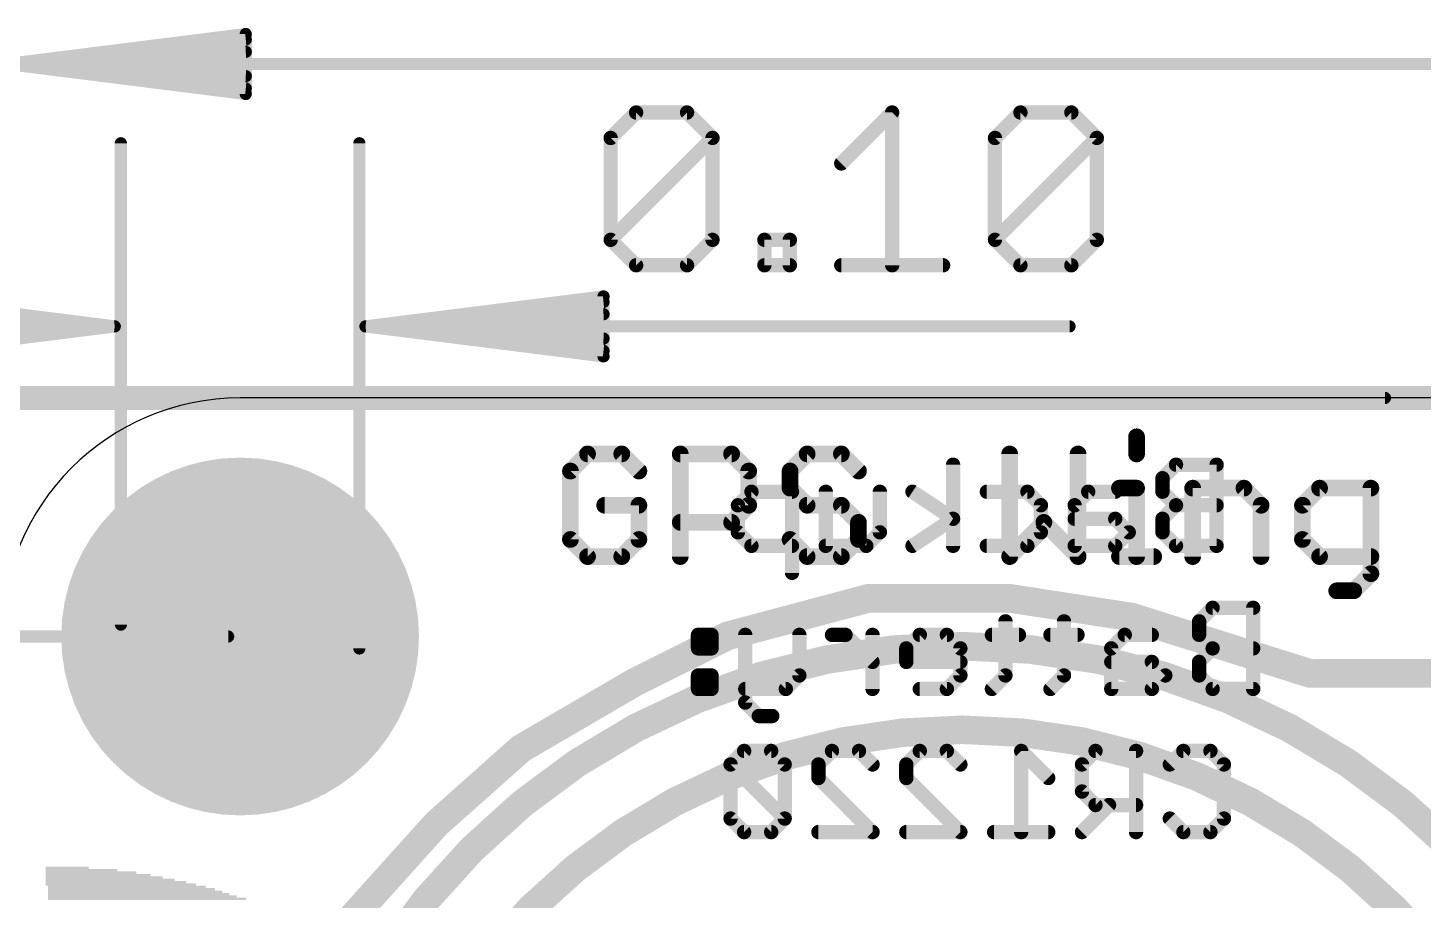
# Model space of a CAD drawing. Extents: x -7.4 to 58.7, y -8.7 to 28.8.
# Drawn here: x 0.28 to 15.14, y 17.51 to 26.8 of the extents above; entities that cross this region are included whole.
import ezdxf

# ---------------------------------------------------------------- set-up
doc = ezdxf.new("R2010")
doc.units = 0
for name, color, linetype in [('1', 12, 'CONTINUOUS'), ('16', 132, 'CONTINUOUS'), ('17', 110, 'CONTINUOUS'), ('20', 53, 'CONTINUOUS'), ('21', 40, 'CONTINUOUS'), ('22', 6, 'CONTINUOUS'), ('47', 253, 'CONTINUOUS'), ('51', 253, 'CONTINUOUS')]:
    doc.layers.add(name, color=color, linetype=linetype)

# ---------------------------------------------------------------- blocks, each defined once
blk = doc.blocks.new('ROUNDP')
at = {"const_width": 0.5}
blk.add_lwpolyline([(0, -0.25, 1), (0, 0.25, 1), (0, -0.25)], format="xyb", dxfattribs=at)
blk = doc.blocks.new('RECT')
blk.add_solid([(-0.5, -0.5), (0.5, -0.5), (-0.5, 0.5), (0.5, 0.5)])

msp = doc.modelspace()

# ---------------------------------------------------------------- linework, layer by layer
at = {"layer": '1', "const_width": 0.254}
msp.add_lwpolyline([(50.8, 22.86), (0, 22.86)], dxfattribs=at)
at = {"layer": '16', "const_width": 0.254}
msp.add_lwpolyline([(50.8, 22.86), (0, 22.86)], dxfattribs=at)
at = {"layer": '20'}
msp.add_line((48.26, 22.86), (2.54, 22.86), dxfattribs=at)
msp.add_arc((2.54, 20.32), 2.54, 90, 180, dxfattribs=at)
at = {"layer": '21'}
for points, const_width in [([(12.0871, 22.4462), (12.0871, 22.264)], 0.1778), ([(6.2401, 22.264), (6.0579, 22.0818)], 0.1778), ([(6.6045, 22.264), (6.2401, 22.264)], 0.1778), ([(6.7867, 22.0818), (6.6045, 22.264)], 0.1778), ([(7.2273, 21.1709), (7.2273, 22.264)], 0.1778), ([(7.2273, 22.264), (7.7739, 22.264)], 0.1778), ([(7.7739, 22.264), (7.9561, 22.0818)], 0.1778), ([(8.5789, 22.264), (8.3967, 22.0818)], 0.1778), ([(8.9433, 22.264), (8.5789, 22.264)], 0.1778), ([(9.1254, 22.0818), (8.9433, 22.264)], 0.1778), ([(10.7355, 22.264), (10.7355, 21.1709)], 0.1778), ([(11.4642, 21.1709), (11.4642, 22.264)], 0.1778), ([(6.0579, 22.0818), (6.0579, 21.3531)], 0.1778), ([(7.9561, 22.0818), (7.9561, 21.7175)], 0.1778), ([(8.3967, 22.0818), (8.3967, 21.8997)], 0.1778), ([(8.3967, 21.8997), (8.5789, 21.7175)], 0.1778), ([(11.9049, 21.8997), (12.0871, 21.8997)], 0.1778), ([(12.0871, 21.8997), (12.0871, 21.1709)], 0.1778), ([(12.6845, 21.1709), (12.6845, 21.8997)], 0.1778), ([(12.6845, 21.8997), (13.231, 21.8997)], 0.1778), ([(13.231, 21.8997), (13.4132, 21.7175)], 0.1778), ([(14.0361, 21.8997), (13.8539, 21.7175)], 0.1778), ([(14.5826, 21.8997), (14.0361, 21.8997)], 0.1778), ([(14.5826, 20.9887), (14.5826, 21.8997)], 0.1778), ([(6.7867, 21.7175), (6.4223, 21.7175)], 0.1778), ([(6.7867, 21.3531), (6.7867, 21.7175)], 0.1778), ([(7.9561, 21.7175), (7.7739, 21.5353)], 0.1778), ([(8.5789, 21.7175), (8.9433, 21.7175)], 0.1778), ([(8.9433, 21.7175), (9.1254, 21.5353)], 0.1778), ([(13.4132, 21.7175), (13.4132, 21.1709)], 0.1778), ([(13.8539, 21.7175), (13.8539, 21.3531)], 0.1778), ([(7.7739, 21.5353), (7.2273, 21.5353)], 0.1778), ([(9.1254, 21.5353), (9.1254, 21.3531)], 0.1778), ([(10.7355, 21.1709), (11.0999, 21.5353)], 0.1778), ([(11.0999, 21.5353), (11.4642, 21.1709)], 0.1778), ([(6.0579, 21.3531), (6.2401, 21.1709)], 0.1778), ([(6.6045, 21.1709), (6.7867, 21.3531)], 0.1778), ([(8.5789, 21.1709), (8.3967, 21.3531)], 0.1778), ([(9.1254, 21.3531), (8.9433, 21.1709)], 0.1778), ([(13.8539, 21.3531), (14.0361, 21.1709)], 0.1778), ([(6.2401, 21.1709), (6.6045, 21.1709)], 0.1778), ([(8.9433, 21.1709), (8.5789, 21.1709)], 0.1778), ([(11.9049, 21.1709), (12.2693, 21.1709)], 0.1778), ([(14.0361, 21.1709), (14.5826, 21.1709)], 0.1778), ([(14.4004, 20.8065), (14.5826, 20.9887)], 0.1778), ([(7.733, 20.327), (9.233, 20.727)], 0.3048), ([(9.233, 20.727), (10.733, 20.727)], 0.3048), ([(10.733, 20.727), (12.033, 20.527)], 0.3048), ([(14.2183, 20.8065), (14.4004, 20.8065)], 0.1778), ([(12.033, 20.527), (13.933, 19.927)], 0.3048), ([(6.733, 19.827), (7.733, 20.327)], 0.3048), ([(13.983, 19.927), (17.133, 19.927)], 0.3048), ([(5.533, 19.127), (6.733, 19.827)], 0.3048), ([(4.633, 18.327), (5.533, 19.127)], 0.3048), ([(3.733, 17.327), (4.633, 18.327)], 0.3048)]:
    msp.add_lwpolyline(points, dxfattribs=dict(at, const_width=const_width))
for points, const_width in [([(12.1315, 22.4462, 1), (12.0426, 22.4462)], 0.0889), ([(6.2401, 22.3085, 1), (6.2401, 22.2196)], 0.0889), ([(6.2715, 22.2326, 1), (6.2087, 22.2955)], 0.0889), ([(6.6359, 22.2955, 1), (6.573, 22.2326)], 0.0889), ([(6.6045, 22.2196, 1), (6.6045, 22.3085)], 0.0889), ([(7.2717, 22.264, 1), (7.1828, 22.264)], 0.0889), ([(7.2273, 22.3085, 1), (7.2273, 22.2196)], 0.0889), ([(7.8053, 22.2955, 1), (7.7424, 22.2326)], 0.0889), ([(7.7739, 22.2196, 1), (7.7739, 22.3085)], 0.0889), ([(8.5789, 22.3085, 1), (8.5789, 22.2196)], 0.0889), ([(8.6103, 22.2326, 1), (8.5475, 22.2955)], 0.0889), ([(8.9747, 22.2955, 1), (8.9118, 22.2326)], 0.0889), ([(8.9433, 22.2196, 1), (8.9433, 22.3085)], 0.0889), ([(10.7799, 22.264, 1), (10.691, 22.264)], 0.0889), ([(11.5087, 22.264, 1), (11.4198, 22.264)], 0.0889), ([(12.0426, 22.264, 1), (12.1315, 22.264)], 0.0889), ([(6.1024, 22.0818, 1), (6.0134, 22.0818)], 0.0889), ([(6.0265, 22.1133, 1), (6.0893, 22.0504)], 0.0889), ([(6.7552, 22.0504, 1), (6.8181, 22.1133)], 0.0889), ([(8.0005, 22.0818, 1), (7.9116, 22.0818)], 0.0889), ([(7.9246, 22.0504, 1), (7.9875, 22.1133)], 0.0889), ([(8.4411, 22.0818, 1), (8.3522, 22.0818)], 0.0889), ([(8.3653, 22.1133, 1), (8.4281, 22.0504)], 0.0889), ([(9.094, 22.0504, 1), (9.1569, 22.1133)], 0.0889), ([(8.4281, 21.9311, 1), (8.3653, 21.8682)], 0.0889), ([(8.3522, 21.8997, 1), (8.4411, 21.8997)], 0.0889), ([(11.9049, 21.9441, 1), (11.9049, 21.8552)], 0.0889), ([(12.1315, 21.8997, 1), (12.0426, 21.8997)], 0.0889), ([(12.0871, 21.8552, 1), (12.0871, 21.9441)], 0.0889), ([(12.7289, 21.8997, 1), (12.64, 21.8997)], 0.0889), ([(12.6845, 21.9441, 1), (12.6845, 21.8552)], 0.0889), ([(13.2625, 21.9311, 1), (13.1996, 21.8682)], 0.0889), ([(13.231, 21.8552, 1), (13.231, 21.9441)], 0.0889), ([(14.0361, 21.9441, 1), (14.0361, 21.8552)], 0.0889), ([(14.0675, 21.8682, 1), (14.0046, 21.9311)], 0.0889), ([(14.6271, 21.8997, 1), (14.5382, 21.8997)], 0.0889), ([(14.5826, 21.8552, 1), (14.5826, 21.9441)], 0.0889), ([(6.4223, 21.7619, 1), (6.4223, 21.673)], 0.0889), ([(6.8311, 21.7175, 1), (6.7422, 21.7175)], 0.0889), ([(6.7867, 21.673, 1), (6.7867, 21.7619)], 0.0889), ([(7.9116, 21.7175, 1), (8.0005, 21.7175)], 0.0889), ([(7.9875, 21.686, 1), (7.9246, 21.7489)], 0.0889), ([(8.5789, 21.7619, 1), (8.5789, 21.673)], 0.0889), ([(8.5475, 21.686, 1), (8.6103, 21.7489)], 0.0889), ([(8.9747, 21.7489, 1), (8.9118, 21.686)], 0.0889), ([(8.9433, 21.673, 1), (8.9433, 21.7619)], 0.0889), ([(13.4577, 21.7175, 1), (13.3688, 21.7175)], 0.0889), ([(13.3818, 21.686, 1), (13.4447, 21.7489)], 0.0889), ([(13.8224, 21.7489, 1), (13.8853, 21.686)], 0.0889), ([(13.8983, 21.7175, 1), (13.8094, 21.7175)], 0.0889), ([(7.2273, 21.5797, 1), (7.2273, 21.4908)], 0.0889), ([(7.7424, 21.5667, 1), (7.8053, 21.5038)], 0.0889), ([(7.7739, 21.4908, 1), (7.7739, 21.5797)], 0.0889), ([(9.1699, 21.5353, 1), (9.081, 21.5353)], 0.0889), ([(9.094, 21.5038, 1), (9.1569, 21.5667)], 0.0889), ([(11.1313, 21.5667, 1), (11.0684, 21.5038)], 0.0889), ([(11.1313, 21.5038, 1), (11.0684, 21.5667)], 0.0889), ([(6.0134, 21.3531, 1), (6.1024, 21.3531)], 0.0889), ([(6.0893, 21.3845, 1), (6.0265, 21.3217)], 0.0889), ([(6.7422, 21.3531, 1), (6.8311, 21.3531)], 0.0889), ([(6.8181, 21.3217, 1), (6.7552, 21.3845)], 0.0889), ([(8.4281, 21.3845, 1), (8.3653, 21.3217)], 0.0889), ([(9.081, 21.3531, 1), (9.1699, 21.3531)], 0.0889), ([(9.1569, 21.3217, 1), (9.094, 21.3845)], 0.0889), ([(13.8853, 21.3845, 1), (13.8224, 21.3217)], 0.0889), ([(13.8094, 21.3531, 1), (13.8983, 21.3531)], 0.0889), ([(6.2401, 21.2154, 1), (6.2401, 21.1264)], 0.0889), ([(6.6045, 21.1264, 1), (6.6045, 21.2154)], 0.0889), ([(8.5789, 21.2154, 1), (8.5789, 21.1264)], 0.0889), ([(8.9433, 21.1264, 1), (8.9433, 21.2154)], 0.0889), ([(11.9049, 21.2154, 1), (11.9049, 21.1264)], 0.0889), ([(12.2693, 21.1264, 1), (12.2693, 21.2154)], 0.0889), ([(14.0361, 21.2154, 1), (14.0361, 21.1264)], 0.0889), ([(14.5826, 21.1264, 1), (14.5826, 21.2154)], 0.0889), ([(6.2087, 21.1395, 1), (6.2715, 21.2023)], 0.0889), ([(6.573, 21.2023, 1), (6.6359, 21.1395)], 0.0889), ([(7.1828, 21.1709, 1), (7.2717, 21.1709)], 0.0889), ([(8.5475, 21.1395, 1), (8.6103, 21.2023)], 0.0889), ([(8.9118, 21.2023, 1), (8.9747, 21.1395)], 0.0889), ([(10.7041, 21.2023, 1), (10.7669, 21.1395)], 0.0889), ([(10.691, 21.1709, 1), (10.7799, 21.1709)], 0.0889), ([(11.4198, 21.1709, 1), (11.5087, 21.1709)], 0.0889), ([(11.4328, 21.1395, 1), (11.4957, 21.2023)], 0.0889), ([(12.0426, 21.1709, 1), (12.1315, 21.1709)], 0.0889), ([(12.64, 21.1709, 1), (12.7289, 21.1709)], 0.0889), ([(13.3688, 21.1709, 1), (13.4577, 21.1709)], 0.0889), ([(14.0046, 21.1395, 1), (14.0675, 21.2023)], 0.0889), ([(14.5382, 20.9887, 1), (14.6271, 20.9887)], 0.0889), ([(14.6141, 20.9573, 1), (14.5512, 21.0201)], 0.0889), ([(9.233, 20.8032, 1), (9.233, 20.6508)], 0.1524), ([(9.2526, 20.6534, 1), (9.2134, 20.8006)], 0.1524), ([(10.7446, 20.8023, 1), (10.7214, 20.6517)], 0.1524), ([(10.733, 20.6508, 1), (10.733, 20.8032)], 0.1524), ([(14.2183, 20.851, 1), (14.2183, 20.7621)], 0.0889), ([(14.369, 20.838, 1), (14.4319, 20.7751)], 0.0889), ([(14.4004, 20.7621, 1), (14.4004, 20.851)], 0.0889), ([(12.0559, 20.5997, 1), (12.0101, 20.4543)], 0.1524), ([(12.0214, 20.4517, 1), (12.0446, 20.6023)], 0.1524), ([(7.7134, 20.4006, 1), (7.7526, 20.2534)], 0.1524), ([(7.7671, 20.2588, 1), (7.6989, 20.3952)], 0.1524), ([(13.983, 20.0032, 1), (13.983, 19.8508)], 0.1524), ([(13.9101, 19.8543, 1), (13.9559, 19.9997)], 0.1524), ([(6.6989, 19.8952, 1), (6.7671, 19.7588)], 0.1524), ([(6.7714, 19.7612, 1), (6.6946, 19.8928)], 0.1524), ([(5.4946, 19.1928, 1), (5.5714, 19.0612)], 0.1524), ([(5.5836, 19.07, 1), (5.4824, 19.184)], 0.1524), ([(4.5824, 18.384, 1), (4.6836, 18.27)], 0.1524), ([(4.6896, 18.276, 1), (4.5764, 18.378)], 0.1524)]:
    msp.add_lwpolyline(points, format="xyb", dxfattribs=dict(at, const_width=const_width))
at = {"layer": '22', "const_width": 0.1524}
for points in [[(10.1328, 21.2852), (10.1328, 22.1495)], [(12.5072, 22.1495), (12.3632, 22.0055)], [(12.9394, 22.1495), (12.5072, 22.1495)], [(12.9394, 21.2852), (12.9394, 22.1495)], [(12.3632, 22.0055), (12.3632, 21.8614)], [(7.9856, 21.8614), (7.8415, 21.7174)], [(8.4177, 21.8614), (7.9856, 21.8614)], [(8.4177, 20.9971), (8.4177, 21.8614)], [(8.777, 21.2852), (8.777, 21.8614)], [(9.3532, 21.8614), (9.3532, 21.4293)], [(10.1328, 21.5733), (9.7007, 21.8614)], [(10.4921, 21.8614), (10.9243, 21.8614)], [(10.9243, 21.8614), (11.0684, 21.7174)], [(11.5717, 21.8614), (11.4277, 21.7174)], [(11.8598, 21.8614), (11.5717, 21.8614)], [(12.3632, 21.8614), (12.5072, 21.7174)], [(7.8415, 21.7174), (7.8415, 21.4293)], [(11.0684, 21.7174), (11.0684, 21.4293)], [(11.4277, 21.7174), (11.4277, 21.2852)], [(12.5072, 21.7174), (12.3632, 21.5733)], [(12.9394, 21.7174), (12.5072, 21.7174)], [(9.7007, 21.2852), (10.1328, 21.5733)], [(11.8598, 21.5733), (11.4277, 21.5733)], [(12.0039, 21.4293), (11.8598, 21.5733)], [(12.3632, 21.5733), (12.3632, 21.4293)], [(7.8415, 21.4293), (7.9856, 21.2852)], [(9.3532, 21.4293), (9.2092, 21.2852)], [(11.0684, 21.4293), (10.9243, 21.2852)], [(11.8598, 21.2852), (12.0039, 21.4293)], [(12.3632, 21.4293), (12.5072, 21.2852)], [(7.9856, 21.2852), (8.4177, 21.2852)], [(9.2092, 21.2852), (8.777, 21.2852)], [(10.9243, 21.2852), (10.4921, 21.2852)], [(11.4277, 21.2852), (11.8598, 21.2852)], [(12.5072, 21.2852), (12.9394, 21.2852)], [(12.897, 20.6255), (12.753, 20.4815)], [(13.3292, 20.6255), (12.897, 20.6255)], [(13.3292, 19.7612), (13.3292, 20.6255)], [(10.6904, 20.4815), (10.6904, 19.9053)], [(11.3141, 20.4815), (11.3141, 19.9053)], [(12.753, 20.4815), (12.753, 20.3374)], [(7.5602, 20.3374), (7.4161, 20.3374)], [(7.4161, 20.3374), (7.4161, 20.1934)], [(7.5602, 20.1934), (7.5602, 20.3374)], [(7.9195, 20.3374), (7.9195, 19.6171)], [(8.4957, 20.3374), (8.4957, 19.9053)], [(8.9872, 20.3374), (8.8431, 20.3374)], [(9.2753, 20.0493), (8.9872, 20.3374)], [(9.2753, 19.7612), (9.2753, 20.3374)], [(9.7786, 20.3374), (9.6346, 20.1934)], [(10.0667, 20.3374), (9.7786, 20.3374)], [(10.2108, 20.1934), (10.0667, 20.3374)], [(10.8345, 20.3374), (10.5464, 20.3374)], [(11.4582, 20.3374), (11.17, 20.3374)], [(11.9615, 20.3374), (11.8175, 20.1934)], [(12.2496, 20.3374), (11.9615, 20.3374)], [(12.753, 20.3374), (12.897, 20.1934)], [(7.4161, 20.1934), (7.5602, 20.1934)], [(9.6346, 20.1934), (9.6346, 20.0493)], [(10.2108, 19.9053), (10.2108, 20.1934)], [(11.8175, 20.1934), (11.8175, 19.7612)], [(12.897, 20.1934), (12.753, 20.0493)], [(13.3292, 20.1934), (12.897, 20.1934)], [(9.6346, 20.0493), (10.2108, 20.0493)], [(12.2496, 20.0493), (11.8175, 20.0493)], [(12.3937, 19.9053), (12.2496, 20.0493)], [(12.753, 20.0493), (12.753, 19.9053)], [(7.5602, 19.9053), (7.4161, 19.9053)], [(7.4161, 19.9053), (7.4161, 19.7612)], [(7.5602, 19.7612), (7.5602, 19.9053)], [(8.4957, 19.9053), (8.3516, 19.7612)], [(10.0667, 19.7612), (10.2108, 19.9053)], [(10.6904, 19.9053), (10.5464, 19.7612)], [(11.3141, 19.9053), (11.17, 19.7612)], [(12.2496, 19.7612), (12.3937, 19.9053)], [(12.753, 19.9053), (12.897, 19.7612)], [(7.4161, 19.7612), (7.5602, 19.7612)], [(8.3516, 19.7612), (7.9195, 19.7612)], [(9.7786, 19.7612), (10.0667, 19.7612)], [(11.8175, 19.7612), (12.2496, 19.7612)], [(12.897, 19.7612), (13.3292, 19.7612)], [(7.9195, 19.6171), (8.0635, 19.4731)], [(8.0635, 19.4731), (8.2076, 19.4731)], [(7.9076, 19.1015), (7.7635, 18.9575)], [(8.1957, 19.1015), (7.9076, 19.1015)], [(8.3398, 18.9575), (8.1957, 19.1015)], [(8.6991, 18.9575), (8.8431, 19.1015)], [(8.8431, 19.1015), (9.1312, 19.1015)], [(9.1312, 19.1015), (9.2753, 18.9575)], [(9.6346, 18.9575), (9.7786, 19.1015)], [(9.7786, 19.1015), (10.0667, 19.1015)], [(10.0667, 19.1015), (10.2108, 18.9575)], [(11.1463, 18.8134), (10.8582, 19.1015)], [(10.8582, 19.1015), (10.8582, 18.2372)], [(11.6497, 19.1015), (11.5056, 18.9575)], [(12.0818, 19.1015), (11.6497, 19.1015)], [(12.0818, 18.2372), (12.0818, 19.1015)], [(12.4411, 18.9575), (12.5852, 19.1015)], [(12.5852, 19.1015), (12.8733, 19.1015)], [(12.8733, 19.1015), (13.0174, 18.9575)], [(7.7635, 18.9575), (7.7635, 18.3813)], [(8.3398, 18.3813), (7.7635, 18.9575)], [(8.3398, 18.3813), (8.3398, 18.9575)], [(8.6991, 18.8134), (8.6991, 18.9575)], [(9.6346, 18.8134), (9.6346, 18.9575)], [(11.5056, 18.9575), (11.5056, 18.6694)], [(13.0174, 18.9575), (13.0174, 18.3813)], [(9.2753, 18.2372), (8.6991, 18.8134)], [(10.2108, 18.2372), (9.6346, 18.8134)], [(11.5056, 18.6694), (11.6497, 18.5253)], [(11.7937, 18.5253), (11.5056, 18.2372)], [(11.6497, 18.5253), (12.0818, 18.5253)], [(7.7635, 18.3813), (7.9076, 18.2372)], [(8.1957, 18.2372), (8.3398, 18.3813)], [(12.5852, 18.2372), (12.4411, 18.3813)], [(13.0174, 18.3813), (12.8733, 18.2372)], [(7.9076, 18.2372), (8.1957, 18.2372)], [(8.6991, 18.2372), (9.2753, 18.2372)], [(9.6346, 18.2372), (10.2108, 18.2372)], [(11.1463, 18.2372), (10.5701, 18.2372)], [(12.8733, 18.2372), (12.5852, 18.2372)]]:
    msp.add_lwpolyline(points, dxfattribs=at)
at = {"layer": '22', "const_width": 0.0762}
for points in [[(10.1709, 22.1495, 1), (10.0947, 22.1495)], [(12.5072, 22.1876, 1), (12.5072, 22.1114)], [(12.5342, 22.1226, 1), (12.4803, 22.1765)], [(12.9775, 22.1495, 1), (12.9013, 22.1495)], [(12.9394, 22.1114, 1), (12.9394, 22.1876)], [(12.3362, 22.0324, 1), (12.3901, 21.9785)], [(12.4013, 22.0055, 1), (12.3251, 22.0055)], [(7.9856, 21.8995, 1), (7.9856, 21.8233)], [(8.0125, 21.8345, 1), (7.9586, 21.8884)], [(8.4558, 21.8614, 1), (8.3796, 21.8614)], [(8.4177, 21.8233, 1), (8.4177, 21.8995)], [(8.8151, 21.8614, 1), (8.7389, 21.8614)], [(9.3913, 21.8614, 1), (9.3151, 21.8614)], [(9.7218, 21.8931, 1), (9.6795, 21.8297)], [(10.4921, 21.8995, 1), (10.4921, 21.8233)], [(10.9512, 21.8884, 1), (10.8974, 21.8345)], [(10.9243, 21.8233, 1), (10.9243, 21.8995)], [(11.5717, 21.8995, 1), (11.5717, 21.8233)], [(11.5987, 21.8345, 1), (11.5448, 21.8884)], [(11.8598, 21.8233, 1), (11.8598, 21.8995)], [(12.3901, 21.8884, 1), (12.3362, 21.8345)], [(12.3251, 21.8614, 1), (12.4013, 21.8614)], [(7.8796, 21.7174, 1), (7.8034, 21.7174)], [(7.8146, 21.7443, 1), (7.8684, 21.6904)], [(11.1065, 21.7174, 1), (11.0303, 21.7174)], [(11.0414, 21.6904, 1), (11.0953, 21.7443)], [(11.4007, 21.7443, 1), (11.4546, 21.6904)], [(11.4658, 21.7174, 1), (11.3896, 21.7174)], [(12.5072, 21.7555, 1), (12.5072, 21.6793)], [(12.5342, 21.6904, 1), (12.4803, 21.7443)], [(12.4803, 21.6904, 1), (12.5342, 21.7443)], [(12.9394, 21.6793, 1), (12.9394, 21.7555)], [(10.154, 21.5416, 1), (10.1117, 21.605)], [(10.1117, 21.5416, 1), (10.154, 21.605)], [(11.4277, 21.6114, 1), (11.4277, 21.5352)], [(11.8868, 21.6003, 1), (11.8329, 21.5464)], [(11.8598, 21.5352, 1), (11.8598, 21.6114)], [(12.3362, 21.6003, 1), (12.3901, 21.5464)], [(12.4013, 21.5733, 1), (12.3251, 21.5733)], [(7.8684, 21.4562, 1), (7.8146, 21.4023)], [(7.8034, 21.4293, 1), (7.8796, 21.4293)], [(9.3151, 21.4293, 1), (9.3913, 21.4293)], [(9.3802, 21.4023, 1), (9.3263, 21.4562)], [(11.0303, 21.4293, 1), (11.1065, 21.4293)], [(11.0953, 21.4023, 1), (11.0414, 21.4562)], [(12.0308, 21.4023, 1), (11.9769, 21.4562)], [(11.9769, 21.4023, 1), (12.0308, 21.4562)], [(12.3901, 21.4562, 1), (12.3362, 21.4023)], [(12.3251, 21.4293, 1), (12.4013, 21.4293)], [(7.9856, 21.3233, 1), (7.9856, 21.2471)], [(7.9586, 21.2583, 1), (8.0125, 21.3121)], [(8.4177, 21.2471, 1), (8.4177, 21.3233)], [(8.777, 21.3233, 1), (8.777, 21.2471)], [(8.7389, 21.2852, 1), (8.8151, 21.2852)], [(9.1822, 21.3121, 1), (9.2361, 21.2583)], [(9.2092, 21.2471, 1), (9.2092, 21.3233)], [(9.6795, 21.3169, 1), (9.7218, 21.2535)], [(10.0947, 21.2852, 1), (10.1709, 21.2852)], [(10.4921, 21.3233, 1), (10.4921, 21.2471)], [(10.8974, 21.3121, 1), (10.9512, 21.2583)], [(10.9243, 21.2471, 1), (10.9243, 21.3233)], [(11.4277, 21.3233, 1), (11.4277, 21.2471)], [(11.3896, 21.2852, 1), (11.4658, 21.2852)], [(11.8329, 21.3121, 1), (11.8868, 21.2583)], [(11.8598, 21.2471, 1), (11.8598, 21.3233)], [(12.5072, 21.3233, 1), (12.5072, 21.2471)], [(12.4803, 21.2583, 1), (12.5342, 21.3121)], [(12.9013, 21.2852, 1), (12.9775, 21.2852)], [(12.9394, 21.2471, 1), (12.9394, 21.3233)], [(8.3796, 20.9971, 1), (8.4558, 20.9971)], [(12.897, 20.6636, 1), (12.897, 20.5874)], [(12.924, 20.5986, 1), (12.8701, 20.6525)], [(13.3673, 20.6255, 1), (13.2911, 20.6255)], [(13.3292, 20.5874, 1), (13.3292, 20.6636)], [(10.7285, 20.4815, 1), (10.6523, 20.4815)], [(11.3522, 20.4815, 1), (11.276, 20.4815)], [(12.726, 20.5084, 1), (12.7799, 20.4545)], [(12.7911, 20.4815, 1), (12.7149, 20.4815)], [(7.4161, 20.3755, 1), (7.4161, 20.2993)], [(7.4542, 20.3374, 1), (7.378, 20.3374)], [(7.5983, 20.3374, 1), (7.5221, 20.3374)], [(7.5602, 20.2993, 1), (7.5602, 20.3755)], [(7.9576, 20.3374, 1), (7.8814, 20.3374)], [(8.5338, 20.3374, 1), (8.4576, 20.3374)], [(8.8431, 20.3755, 1), (8.8431, 20.2993)], [(9.0141, 20.3644, 1), (8.9602, 20.3105)], [(8.9872, 20.2993, 1), (8.9872, 20.3755)], [(9.3134, 20.3374, 1), (9.2372, 20.3374)], [(9.7786, 20.3755, 1), (9.7786, 20.2993)], [(9.8056, 20.3105, 1), (9.7517, 20.3644)], [(10.0937, 20.3644, 1), (10.0398, 20.3105)], [(10.0667, 20.2993, 1), (10.0667, 20.3755)], [(10.5464, 20.3755, 1), (10.5464, 20.2993)], [(10.8345, 20.2993, 1), (10.8345, 20.3755)], [(11.17, 20.3755, 1), (11.17, 20.2993)], [(11.4582, 20.2993, 1), (11.4582, 20.3755)], [(11.9615, 20.3755, 1), (11.9615, 20.2993)], [(11.9885, 20.3105, 1), (11.9346, 20.3644)], [(12.2496, 20.2993, 1), (12.2496, 20.3755)], [(12.7799, 20.3644, 1), (12.726, 20.3105)], [(12.7149, 20.3374, 1), (12.7911, 20.3374)], [(7.4161, 20.2315, 1), (7.4161, 20.1553)], [(7.378, 20.1934, 1), (7.4542, 20.1934)], [(7.5221, 20.1934, 1), (7.5983, 20.1934)], [(7.5602, 20.1553, 1), (7.5602, 20.2315)], [(9.6076, 20.2203, 1), (9.6615, 20.1664)], [(9.6727, 20.1934, 1), (9.5965, 20.1934)], [(10.2489, 20.1934, 1), (10.1727, 20.1934)], [(10.1839, 20.1664, 1), (10.2377, 20.2203)], [(11.7905, 20.2203, 1), (11.8444, 20.1664)], [(11.8556, 20.1934, 1), (11.7794, 20.1934)], [(12.897, 20.2315, 1), (12.897, 20.1553)], [(12.924, 20.1664, 1), (12.8701, 20.2203)], [(12.8701, 20.1664, 1), (12.924, 20.2203)], [(13.3292, 20.1553, 1), (13.3292, 20.2315)], [(9.2483, 20.0224, 1), (9.3022, 20.0763)], [(9.6346, 20.0874, 1), (9.6346, 20.0112)], [(9.5965, 20.0493, 1), (9.6727, 20.0493)], [(10.2108, 20.0112, 1), (10.2108, 20.0874)], [(11.8175, 20.0874, 1), (11.8175, 20.0112)], [(12.2766, 20.0763, 1), (12.2227, 20.0224)], [(12.2496, 20.0112, 1), (12.2496, 20.0874)], [(12.726, 20.0763, 1), (12.7799, 20.0224)], [(12.7911, 20.0493, 1), (12.7149, 20.0493)], [(7.4161, 19.9434, 1), (7.4161, 19.8672)], [(7.4542, 19.9053, 1), (7.378, 19.9053)], [(7.5983, 19.9053, 1), (7.5221, 19.9053)], [(7.5602, 19.8672, 1), (7.5602, 19.9434)], [(8.4576, 19.9053, 1), (8.5338, 19.9053)], [(8.5226, 19.8783, 1), (8.4687, 19.9322)], [(10.1727, 19.9053, 1), (10.2489, 19.9053)], [(10.2377, 19.8783, 1), (10.1839, 19.9322)], [(10.6523, 19.9053, 1), (10.7285, 19.9053)], [(10.7174, 19.8783, 1), (10.6635, 19.9322)], [(11.276, 19.9053, 1), (11.3522, 19.9053)], [(11.341, 19.8783, 1), (11.2872, 19.9322)], [(12.4206, 19.8783, 1), (12.3667, 19.9322)], [(12.3667, 19.8783, 1), (12.4206, 19.9322)], [(12.7799, 19.9322, 1), (12.726, 19.8783)], [(12.7149, 19.9053, 1), (12.7911, 19.9053)], [(7.4161, 19.7993, 1), (7.4161, 19.7231)], [(7.378, 19.7612, 1), (7.4542, 19.7612)], [(7.5221, 19.7612, 1), (7.5983, 19.7612)], [(7.5602, 19.7231, 1), (7.5602, 19.7993)], [(7.9195, 19.7993, 1), (7.9195, 19.7231)], [(8.3247, 19.7881, 1), (8.3786, 19.7343)], [(8.3516, 19.7231, 1), (8.3516, 19.7993)], [(9.2372, 19.7612, 1), (9.3134, 19.7612)], [(9.7786, 19.7993, 1), (9.7786, 19.7231)], [(10.0398, 19.7881, 1), (10.0937, 19.7343)], [(10.0667, 19.7231, 1), (10.0667, 19.7993)], [(10.5194, 19.7881, 1), (10.5733, 19.7343)], [(11.1431, 19.7881, 1), (11.197, 19.7343)], [(11.8175, 19.7993, 1), (11.8175, 19.7231)], [(11.7794, 19.7612, 1), (11.8556, 19.7612)], [(12.2227, 19.7881, 1), (12.2766, 19.7343)], [(12.2496, 19.7231, 1), (12.2496, 19.7993)], [(12.897, 19.7993, 1), (12.897, 19.7231)], [(12.8701, 19.7343, 1), (12.924, 19.7881)], [(13.2911, 19.7612, 1), (13.3673, 19.7612)], [(13.3292, 19.7231, 1), (13.3292, 19.7993)], [(7.9464, 19.6441, 1), (7.8925, 19.5902)], [(7.8814, 19.6171, 1), (7.9576, 19.6171)], [(8.0635, 19.5112, 1), (8.0635, 19.435)], [(8.0366, 19.4461, 1), (8.0905, 19.5)], [(8.2076, 19.435, 1), (8.2076, 19.5112)], [(7.9076, 19.1396, 1), (7.9076, 19.0634)], [(7.9345, 19.0746, 1), (7.8807, 19.1285)], [(8.2226, 19.1285, 1), (8.1688, 19.0746)], [(8.1957, 19.0634, 1), (8.1957, 19.1396)], [(8.8431, 19.1396, 1), (8.8431, 19.0634)], [(8.8701, 19.0746, 1), (8.8162, 19.1285)], [(9.1582, 19.1285, 1), (9.1043, 19.0746)], [(9.1312, 19.0634, 1), (9.1312, 19.1396)], [(9.7786, 19.1396, 1), (9.7786, 19.0634)], [(9.8056, 19.0746, 1), (9.7517, 19.1285)], [(10.0937, 19.1285, 1), (10.0398, 19.0746)], [(10.0667, 19.0634, 1), (10.0667, 19.1396)], [(10.8851, 19.1285, 1), (10.8313, 19.0746)], [(10.8963, 19.1015, 1), (10.8201, 19.1015)], [(11.6497, 19.1396, 1), (11.6497, 19.0634)], [(11.6766, 19.0746, 1), (11.6227, 19.1285)], [(12.1199, 19.1015, 1), (12.0437, 19.1015)], [(12.0818, 19.0634, 1), (12.0818, 19.1396)], [(12.5852, 19.1396, 1), (12.5852, 19.0634)], [(12.6121, 19.0746, 1), (12.5582, 19.1285)], [(12.9002, 19.1285, 1), (12.8464, 19.0746)], [(12.8733, 19.0634, 1), (12.8733, 19.1396)], [(7.8016, 18.9575, 1), (7.7254, 18.9575)], [(7.7905, 18.9844, 1), (7.7366, 18.9305)], [(7.7366, 18.9844, 1), (7.7905, 18.9305)], [(8.3779, 18.9575, 1), (8.3017, 18.9575)], [(8.3128, 18.9305, 1), (8.3667, 18.9844)], [(8.6721, 18.9844, 1), (8.726, 18.9305)], [(8.7372, 18.9575, 1), (8.661, 18.9575)], [(9.2483, 18.9305, 1), (9.3022, 18.9844)], [(9.6076, 18.9844, 1), (9.6615, 18.9305)], [(9.6727, 18.9575, 1), (9.5965, 18.9575)], [(10.1839, 18.9305, 1), (10.2377, 18.9844)], [(11.5437, 18.9575, 1), (11.4675, 18.9575)], [(11.4787, 18.9844, 1), (11.5326, 18.9305)], [(12.4142, 18.9844, 1), (12.4681, 18.9305)], [(13.0555, 18.9575, 1), (12.9793, 18.9575)], [(12.9904, 18.9305, 1), (13.0443, 18.9844)], [(8.726, 18.8404, 1), (8.6721, 18.7865)], [(9.6615, 18.8404, 1), (9.6076, 18.7865)], [(11.1194, 18.7865, 1), (11.1733, 18.8404)], [(8.661, 18.8134, 1), (8.7372, 18.8134)], [(9.5965, 18.8134, 1), (9.6727, 18.8134)], [(11.5326, 18.6963, 1), (11.4787, 18.6424)], [(11.4675, 18.6694, 1), (11.5437, 18.6694)], [(11.6497, 18.5634, 1), (11.6497, 18.4872)], [(11.6227, 18.4984, 1), (11.6766, 18.5523)], [(11.8207, 18.4984, 1), (11.7668, 18.5523)], [(12.0818, 18.4872, 1), (12.0818, 18.5634)], [(7.7905, 18.4082, 1), (7.7366, 18.3543)], [(8.3667, 18.3543, 1), (8.3128, 18.4082)], [(8.3128, 18.3543, 1), (8.3667, 18.4082)], [(12.4681, 18.4082, 1), (12.4142, 18.3543)], [(13.0443, 18.3543, 1), (12.9904, 18.4082)], [(7.7254, 18.3813, 1), (7.8016, 18.3813)], [(7.9076, 18.2753, 1), (7.9076, 18.1991)], [(7.8807, 18.2103, 1), (7.9345, 18.2641)], [(8.1688, 18.2641, 1), (8.2226, 18.2103)], [(8.1957, 18.1991, 1), (8.1957, 18.2753)], [(8.3017, 18.3813, 1), (8.3779, 18.3813)], [(8.6991, 18.2753, 1), (8.6991, 18.1991)], [(9.2483, 18.2103, 1), (9.3022, 18.2641)], [(9.2753, 18.1991, 1), (9.2753, 18.2753)], [(9.6346, 18.2753, 1), (9.6346, 18.1991)], [(10.1839, 18.2103, 1), (10.2377, 18.2641)], [(10.2108, 18.1991, 1), (10.2108, 18.2753)], [(10.5701, 18.2753, 1), (10.5701, 18.1991)], [(11.1463, 18.1991, 1), (11.1463, 18.2753)], [(11.4787, 18.2641, 1), (11.5326, 18.2103)], [(12.5852, 18.2753, 1), (12.5852, 18.1991)], [(12.5582, 18.2103, 1), (12.6121, 18.2641)], [(12.8464, 18.2641, 1), (12.9002, 18.2103)], [(12.8733, 18.1991, 1), (12.8733, 18.2753)], [(12.9793, 18.3813, 1), (13.0555, 18.3813)], [(10.8201, 18.2372, 1), (10.8963, 18.2372)], [(12.0437, 18.2372, 1), (12.1199, 18.2372)]]:
    msp.add_lwpolyline(points, format="xyb", dxfattribs=at)
at = {"layer": '47'}
for points, const_width in [([(0.065, 26.416), (2.6, 26.7352)], 0.13), ([(2.6, 26.7352), (2.6, 26.0968)], 0.13), ([(0.065, 26.416), (2.6, 26.676)], 0.13), ([(0.065, 26.416), (2.6, 26.546)], 0.13), ([(0.065, 26.416), (37.908, 26.416)], 0.13), ([(2.6, 26.0968), (0.065, 26.416)], 0.13), ([(2.6, 26.286), (0.065, 26.416)], 0.13), ([(2.6, 26.156), (0.065, 26.416)], 0.13), ([(6.4862, 25.6285), (6.7574, 25.8997)], 0.1524), ([(6.7574, 25.8997), (7.2997, 25.8997)], 0.1524), ([(7.2997, 25.8997), (7.5709, 25.6285)], 0.1524), ([(8.9419, 25.3574), (9.4843, 25.8997)], 0.1524), ([(9.4843, 25.8997), (9.4843, 24.2727)], 0.1524), ([(10.5791, 25.6285), (10.8503, 25.8997)], 0.1524), ([(10.8503, 25.8997), (11.3926, 25.8997)], 0.1524), ([(11.3926, 25.8997), (11.6638, 25.6285)], 0.1524), ([(1.27, 20.447), (1.27, 25.572)], 0.13), ([(3.81, 20.193), (3.81, 25.572)], 0.13), ([(6.4862, 24.5439), (6.4862, 25.6285)], 0.1524), ([(6.4862, 24.5439), (7.5709, 25.6285)], 0.1524), ([(7.5709, 25.6285), (7.5709, 24.5439)], 0.1524), ([(10.5791, 24.5439), (10.5791, 25.6285)], 0.1524), ([(10.5791, 24.5439), (11.6638, 25.6285)], 0.1524), ([(11.6638, 25.6285), (11.6638, 24.5439)], 0.1524), ([(6.7574, 24.2727), (6.4862, 24.5439)], 0.1524), ([(7.5709, 24.5439), (7.2997, 24.2727)], 0.1524), ([(8.1234, 24.2727), (8.1234, 24.5439)], 0.1524), ([(8.1234, 24.5439), (8.3945, 24.5439)], 0.1524), ([(8.3945, 24.5439), (8.3945, 24.2727)], 0.1524), ([(10.8503, 24.2727), (10.5791, 24.5439)], 0.1524), ([(11.6638, 24.5439), (11.3926, 24.2727)], 0.1524), ([(7.2997, 24.2727), (6.7574, 24.2727)], 0.1524), ([(8.3945, 24.2727), (8.1234, 24.2727)], 0.1524), ([(8.9419, 24.2727), (10.0266, 24.2727)], 0.1524), ([(11.3926, 24.2727), (10.8503, 24.2727)], 0.1524), ([(1.205, 23.622), (-1.33, 23.9412)], 0.13), ([(1.205, 23.622), (-1.33, 23.882)], 0.13), ([(3.875, 23.622), (6.41, 23.9412)], 0.13), ([(3.875, 23.622), (6.41, 23.882)], 0.13), ([(6.41, 23.9412), (6.41, 23.3028)], 0.13), ([(1.205, 23.622), (-1.33, 23.752)], 0.13), ([(3.875, 23.622), (6.41, 23.752)], 0.13), ([(1.205, 23.622), (-3.93, 23.622)], 0.13), ([(-1.33, 23.3028), (1.205, 23.622)], 0.13), ([(-1.33, 23.492), (1.205, 23.622)], 0.13), ([(-1.33, 23.362), (1.205, 23.622)], 0.13), ([(3.875, 23.622), (11.3728, 23.622)], 0.13), ([(6.41, 23.3028), (3.875, 23.622)], 0.13), ([(6.41, 23.492), (3.875, 23.622)], 0.13), ([(6.41, 23.362), (3.875, 23.622)], 0.13), ([(14.732, 22.86), (-7.03, 22.86)], 0.13), ([(2.413, 20.32), (-4.109, 20.32)], 0.13)]:
    msp.add_lwpolyline(points, dxfattribs=dict(at, const_width=const_width))
for points, const_width in [([(2.6325, 26.7352, 1), (2.5675, 26.7352)], 0.065), ([(2.6041, 26.703, 1), (2.5959, 26.7675)], 0.065), ([(2.6033, 26.6437, 1), (2.5967, 26.7083)], 0.065), ([(2.6017, 26.5135, 1), (2.5983, 26.5785)], 0.065), ([(2.5983, 26.2535, 1), (2.6017, 26.3185)], 0.065), ([(2.5959, 26.0645, 1), (2.6041, 26.129)], 0.065), ([(2.5967, 26.1237, 1), (2.6033, 26.1883)], 0.065), ([(2.5675, 26.0968, 1), (2.6325, 26.0968)], 0.065), ([(6.7574, 25.9378, 1), (6.7574, 25.8616)], 0.0762), ([(6.7843, 25.8727, 1), (6.7304, 25.9266)], 0.0762), ([(7.3266, 25.9266, 1), (7.2728, 25.8727)], 0.0762), ([(7.2997, 25.8616, 1), (7.2997, 25.9378)], 0.0762), ([(9.5224, 25.8997, 1), (9.4462, 25.8997)], 0.0762), ([(9.5112, 25.8727, 1), (9.4573, 25.9266)], 0.0762), ([(10.8503, 25.9378, 1), (10.8503, 25.8616)], 0.0762), ([(10.8772, 25.8727, 1), (10.8233, 25.9266)], 0.0762), ([(11.4195, 25.9266, 1), (11.3656, 25.8727)], 0.0762), ([(11.3926, 25.8616, 1), (11.3926, 25.9378)], 0.0762), ([(1.3025, 25.572, 1), (1.2375, 25.572)], 0.065), ([(3.8425, 25.572, 1), (3.7775, 25.572)], 0.065), ([(6.5243, 25.6285, 1), (6.4481, 25.6285)], 0.0762), ([(6.4593, 25.6555, 1), (6.5131, 25.6016)], 0.0762), ([(7.609, 25.6285, 1), (7.5328, 25.6285)], 0.0762), ([(7.5978, 25.6016, 1), (7.5439, 25.6555)], 0.0762), ([(7.5439, 25.6016, 1), (7.5978, 25.6555)], 0.0762), ([(10.5521, 25.6555, 1), (10.606, 25.6016)], 0.0762), ([(10.6172, 25.6285, 1), (10.541, 25.6285)], 0.0762), ([(11.7019, 25.6285, 1), (11.6257, 25.6285)], 0.0762), ([(11.6907, 25.6016, 1), (11.6368, 25.6555)], 0.0762), ([(11.6368, 25.6016, 1), (11.6907, 25.6555)], 0.0762), ([(8.915, 25.3843, 1), (8.9689, 25.3304)], 0.0762), ([(6.5131, 24.5708, 1), (6.4593, 24.5169)], 0.0762), ([(6.4593, 24.5708, 1), (6.5131, 24.5169)], 0.0762), ([(6.4481, 24.5439, 1), (6.5243, 24.5439)], 0.0762), ([(7.5328, 24.5439, 1), (7.609, 24.5439)], 0.0762), ([(7.5978, 24.5169, 1), (7.5439, 24.5708)], 0.0762), ([(8.1615, 24.5439, 1), (8.0853, 24.5439)], 0.0762), ([(8.1234, 24.582, 1), (8.1234, 24.5058)], 0.0762), ([(8.4326, 24.5439, 1), (8.3564, 24.5439)], 0.0762), ([(8.3945, 24.5058, 1), (8.3945, 24.582)], 0.0762), ([(10.606, 24.5708, 1), (10.5521, 24.5169)], 0.0762), ([(10.5521, 24.5708, 1), (10.606, 24.5169)], 0.0762), ([(10.541, 24.5439, 1), (10.6172, 24.5439)], 0.0762), ([(11.6257, 24.5439, 1), (11.7019, 24.5439)], 0.0762), ([(11.6907, 24.5169, 1), (11.6368, 24.5708)], 0.0762), ([(6.7574, 24.3108, 1), (6.7574, 24.2346)], 0.0762), ([(6.7304, 24.2458, 1), (6.7843, 24.2996)], 0.0762), ([(7.2728, 24.2996, 1), (7.3266, 24.2458)], 0.0762), ([(7.2997, 24.2346, 1), (7.2997, 24.3108)], 0.0762), ([(8.1234, 24.3108, 1), (8.1234, 24.2346)], 0.0762), ([(8.0853, 24.2727, 1), (8.1615, 24.2727)], 0.0762), ([(8.3564, 24.2727, 1), (8.4326, 24.2727)], 0.0762), ([(8.3945, 24.2346, 1), (8.3945, 24.3108)], 0.0762), ([(8.9419, 24.3108, 1), (8.9419, 24.2346)], 0.0762), ([(9.4462, 24.2727, 1), (9.5224, 24.2727)], 0.0762), ([(10.0266, 24.2346, 1), (10.0266, 24.3108)], 0.0762), ([(10.8503, 24.3108, 1), (10.8503, 24.2346)], 0.0762), ([(10.8233, 24.2458, 1), (10.8772, 24.2996)], 0.0762), ([(11.3656, 24.2996, 1), (11.4195, 24.2458)], 0.0762), ([(11.3926, 24.2346, 1), (11.3926, 24.3108)], 0.0762), ([(6.4425, 23.9412, 1), (6.3775, 23.9412)], 0.065), ([(6.4141, 23.909, 1), (6.4059, 23.9735)], 0.065), ([(6.4133, 23.8497, 1), (6.4067, 23.9143)], 0.065), ([(6.4117, 23.7195, 1), (6.4083, 23.7845)], 0.065), ([(1.2091, 23.5898, 1), (1.2009, 23.6542)], 0.065), ([(1.2009, 23.5898, 1), (1.2091, 23.6542)], 0.065), ([(1.2083, 23.5897, 1), (1.2017, 23.6543)], 0.065), ([(1.2017, 23.5897, 1), (1.2083, 23.6543)], 0.065), ([(1.2033, 23.5895, 1), (1.2067, 23.6545)], 0.065), ([(1.2067, 23.5895, 1), (1.2033, 23.6545)], 0.065), ([(1.205, 23.5895, 1), (1.205, 23.6545)], 0.065), ([(3.875, 23.6545, 1), (3.875, 23.5895)], 0.065), ([(3.8791, 23.6542, 1), (3.8709, 23.5898)], 0.065), ([(3.8733, 23.6545, 1), (3.8767, 23.5895)], 0.065), ([(3.8767, 23.6545, 1), (3.8733, 23.5895)], 0.065), ([(3.8783, 23.6543, 1), (3.8717, 23.5897)], 0.065), ([(3.8717, 23.6543, 1), (3.8783, 23.5897)], 0.065), ([(3.8709, 23.6542, 1), (3.8791, 23.5898)], 0.065), ([(11.3728, 23.5895, 1), (11.3728, 23.6545)], 0.065), ([(6.4083, 23.4595, 1), (6.4117, 23.5245)], 0.065), ([(6.3775, 23.3028, 1), (6.4425, 23.3028)], 0.065), ([(6.4059, 23.2705, 1), (6.4141, 23.335)], 0.065), ([(6.4067, 23.3297, 1), (6.4133, 23.3943)], 0.065), ([(14.732, 22.8275, 1), (14.732, 22.8925)], 0.065), ([(1.2375, 20.447, 1), (1.3025, 20.447)], 0.065), ([(2.413, 20.2875, 1), (2.413, 20.3525)], 0.065), ([(3.7775, 20.193, 1), (3.8425, 20.193)], 0.065)]:
    msp.add_lwpolyline(points, format="xyb", dxfattribs=dict(at, const_width=const_width))
at = {"layer": '51', "const_width": 0.3048}
for points in [[(10.233, 5.437, 1), (10.233, 20.217, 1), (10.233, 5.437)], [(10.233, 6.327, 1), (10.233, 19.327, 1), (10.233, 6.327)]]:
    msp.add_lwpolyline(points, format="xyb", dxfattribs=at)

# ---------------------------------------------------------------- block references
at = {"layer": '17', "xscale": 3.81, "yscale": 3.81}
msp.add_blockref('ROUNDP', (2.54, 20.32), dxfattribs=at)
msp.add_blockref('ROUNDP', (2.54, 20.32), dxfattribs=at)
at = {"layer": '22', "yscale": 0.0254, "rotation": 180}
for p, xscale in [((0.6985, 17.8562), 0.4572), ((0.8509, 17.8308), 0.762), ((0.9525, 17.8054), 0.9652), ((1.0287, 17.78), 1.1176), ((1.0922, 17.7546), 1.2446), ((1.1557, 17.7292), 1.3716), ((1.2192, 17.7038), 1.4986), ((1.27, 17.6784), 1.6002), ((1.3335, 17.653), 1.6764), ((1.3843, 17.6276), 1.778), ((1.4224, 17.6022), 1.8542), ((1.4605, 17.5768), 1.9304), ((1.4986, 17.5514), 2.0066), ((1.5494, 17.526), 2.1082)]:
    msp.add_blockref('RECT', p, dxfattribs=dict(at, xscale=xscale))

doc.saveas('drawing.dxf')
